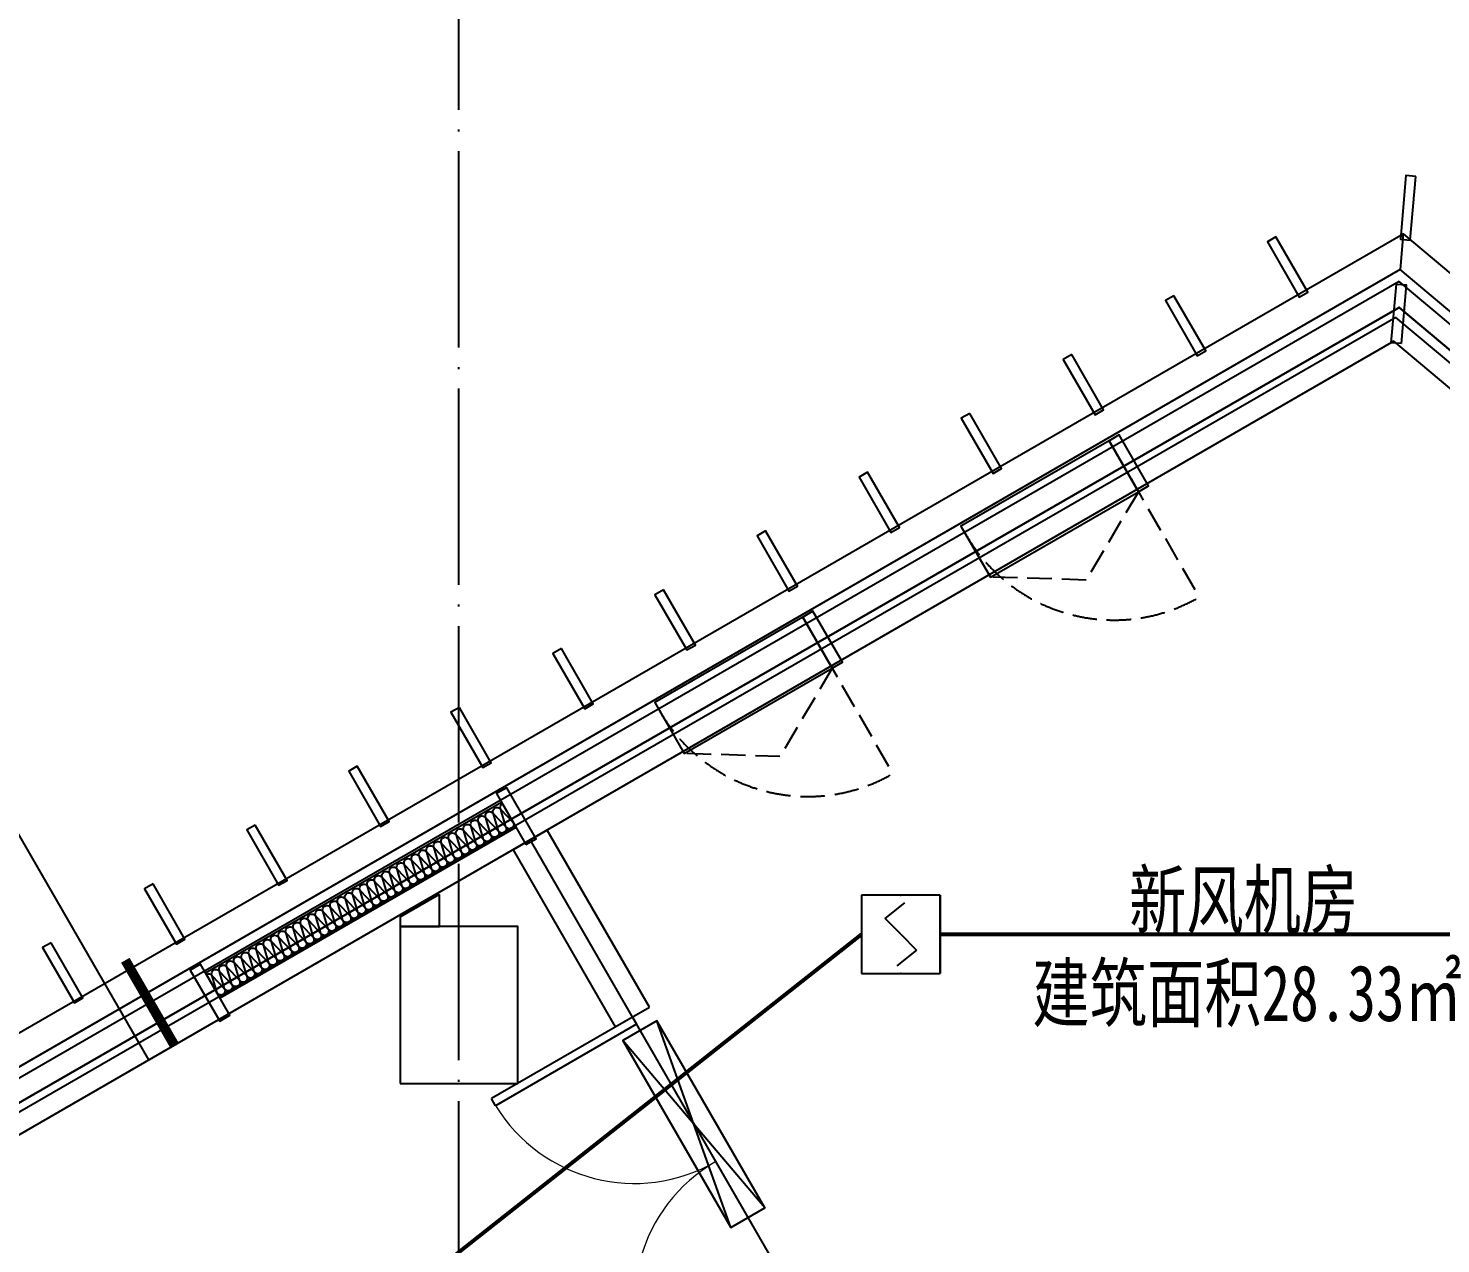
# Model space of a CAD drawing. Extents: x -1262219 to 73468, y -207485 to 163917.
# Drawn here: x -634069 to -626875, y 80683 to 86875 of the extents above; entities that cross this region are included whole.
import ezdxf
from ezdxf.enums import TextEntityAlignment as Align

# ---------------------------------------------------------------- set-up
doc = ezdxf.new("R2010")
doc.units = 0
doc.header["$LTSCALE"] = 500
doc.header["$MEASUREMENT"] = 0
doc.linetypes.add('13#楼幕墙$0$DASH', pattern=[0.35, 0.25, -0.1])
doc.linetypes.add('X-104 13#平面$0$DOTE', pattern=[2.4200000000000004, 2, -0.2, 0.02, -0.2])
doc.layers.get('0').update_dxf_attribs({"linetype": 'CONTINUOUS'})
doc.layers.get('Defpoints').update_dxf_attribs({"linetype": 'CONTINUOUS'})
for name, color, linetype in [('13#楼幕墙$0$A-C_幕墙龙骨', 133, 'CONTINUOUS'), ('13#楼幕墙$0$A-C_玻璃幕墙', 140, 'CONTINUOUS'), ('13#楼幕墙$0$A-C_窗', 140, 'CONTINUOUS'), ('13#楼幕墙$0$A-TECH_结构', 21, 'CONTINUOUS'), ('13#楼幕墙$0$D-铝板', 181, 'CONTINUOUS'), ('EQUIP-消防', 3, 'CONTINUOUS'), ('WIRE-消防', 4, 'TG_FS'), ('X-104 13#平面$0$01-标注_符号', 200, 'CONTINUOUS'), ('X-104 13#平面$0$02-TEXT_房间', 7, 'CONTINUOUS'), ('X-104 13#平面$0$A-TECH_暖通', 6, 'CONTINUOUS'), ('X-104 13#平面$0$A-TECH_结构', 21, 'CONTINUOUS'), ('X-104 13#平面$0$A_AXIS-轴线', 36, 'X-104 13#平面$0$DOTE'), ('X-104 13#平面$0$A_STR-砌块墙', 121, 'CONTINUOUS'), ('X-104 13#平面$0$A_STR-砼柱', 51, 'CONTINUOUS'), ('X-104 13#平面$0$DOOR_FIRE', 220, 'CONTINUOUS')]:
    doc.layers.add(name, color=color, linetype=linetype)
doc.layers.add('X-104 13#平面$0$000套内', color=226, linetype='CONTINUOUS', lineweight=30, plot=False)
doc.styles.add('_TEL_DIM', font='SIMPLEX', dxfattribs={"width": 0.8, "height": 3.5, "bigfont": 'JD'})
doc.styles.add('TG_LINETYPE', font='SIMPLEX', dxfattribs={"width": 0.8, "height": 3, "bigfont": 'HZTXT'})
doc.styles.add('X-104 13#平面$0$_TCH_SPACE', font='STXIHEI.TTF', dxfattribs={"width": 0.75, "height": 5})
doc.linetypes.add('TG_FS', pattern='A,2,-0.6,["FS",TG_LINETYPE,S=0.1,R=0,X=-0.5,Y=-0.15],0', length=2.6)

# ---------------------------------------------------------------- blocks, each defined once
blk = doc.blocks.new('13#楼幕墙$0$A$C2B4E24BF')
at = {"linetype": '13#楼幕墙$0$DASH'}
for points in [[(5.000000000021828, 50.00000000008004), (5.000000000021828, 920.0000000000509)], [(4.99999999969441, 300), (459.9999999998472, 556.983625253335), (874.9999999999854, 299.9999999999854)]]:
    blk.add_lwpolyline(points, dxfattribs=at)
blk.add_lwpolyline([(4.99999999969441, 7.275957614183426e-12), (875, -7.275957614183426e-12), (874.9999999999854, 299.9999999999854), (4.99999999969441, 299.9999999999927)], close=True)
blk.add_arc((5.000000000021828, 50.00000000005821), 869.9999999999782, 0, 90, dxfattribs=at)
blk = doc.blocks.new('13#楼幕墙$0$ccdididi')
blk.add_lwpolyline([(50.00000000001455, 324.9999999999491), (0, 324.9999999999345), (0, 0), (50, 0)], close=True)
blk = doc.blocks.new('13#楼幕墙$0$A$C7A413A1D')
blk.add_lwpolyline([(-70, -300.0000000000001), (-10, -300), (-10, 0), (-70, -1.13686837721616e-13)], close=True)
blk = doc.blocks.new('13#楼幕墙$0$$LinePat$岩棉板')
at = {"color": 0}
for p, q in [((0, -17), (12, -67)), ((12, -67), (24, -17))]:
    blk.add_line(p, q, dxfattribs=at)
for centre, start, end in [((12, -17), 0, 180), ((0, -67), 270, 0), ((24, -67), 180, 270)]:
    blk.add_arc(centre, 12, start, end, dxfattribs=at)
at = {"layer": 'Defpoints'}
blk.add_point((0, 0.1482380209345138), dxfattribs=at)
at = {"layer": 'Defpoints', "color": 0}
blk.add_point((24, -84), dxfattribs=at)
blk = doc.blocks.new('*U147')
blk.add_lwpolyline([(1740.000000000158, 0), (0, 0), (0, 150), (1740.000000000158, 150)], close=True)
at = {"color": 8, "xscale": -1.812499998489748, "yscale": 1.782568518697715, "zscale": 1.782568518697715, "rotation": 180}
for p in [(0, 2.130885430516588e-13), (43.50000000000409, 2.077613294753674e-13), (87.00000000000796, 2.024341158990759e-13), (130.5000000000118, 1.971069023227844e-13), (174.0000000000159, 1.917796887464929e-13), (217.5000000000198, 1.864524751702015e-13), (261.0000000000239, 1.8112526159391e-13), (304.5000000000277, 1.757980480176185e-13), (348.0000000000316, 1.704708344413271e-13), (391.5000000000357, 1.651436208650356e-13), (435.0000000000396, 1.598164072887441e-13), (478.5000000000437, 1.544891937124526e-13), (522.0000000000475, 1.491619801361612e-13), (565.5000000000514, 1.438347665598697e-13), (609.0000000000555, 1.385075529835782e-13), (652.5000000000593, 1.331803394072868e-13), (696.0000000000632, 1.278531258309953e-13), (739.5000000000672, 1.225259122547038e-13), (783.0000000000712, 1.171986986784124e-13), (826.5000000000751, 1.118714851021209e-13), (870.0000000000791, 1.065442715258294e-13), (913.500000000083, 1.01217057949538e-13), (957.000000000087, 9.588984437324648e-14), (1000.500000000091, 9.056263079695501e-14), (1044.000000000095, 8.523541722066354e-14), (1087.500000000099, 7.990820364437207e-14), (1131.000000000103, 7.458099006808061e-14), (1174.500000000107, 6.925377649178913e-14), (1218.000000000111, 6.392656291549765e-14), (1261.500000000115, 5.859934933920618e-14), (1305.000000000119, 5.327213576291472e-14), (1348.500000000123, 4.794492218662324e-14), (1392.000000000127, 4.261770861033177e-14), (1435.500000000131, 3.72904950340403e-14), (1479.000000000135, 3.196328145774883e-14), (1522.500000000138, 2.663606788145736e-14), (1566.000000000142, 2.130885430516588e-14), (1609.500000000146, 1.598164072887441e-14), (1653.00000000015, 1.065442715258294e-14), (1696.500000000154, 5.327213576291471e-15)]:
    blk.add_blockref('13#楼幕墙$0$$LinePat$岩棉板', p, dxfattribs=at)
blk = doc.blocks.new('13#楼幕墙')
at = {"layer": '13#楼幕墙$0$A-C_幕墙龙骨'}
blk.add_lwpolyline([(53297.82995939969, 85268.0733222598), (53248.02328154563, 85272.46591160363), (53274.37881760857, 85571.30597872786), (53324.18549546263, 85566.91338938403)], close=True, dxfattribs=at)
at = {"layer": '13#楼幕墙$0$A-C_玻璃幕墙'}
for p, q in [((53293.20742207249, 85645.00747574437), (37799.99999999979, 76699.99999999991)), ((58399.99999999985, 81359.89970710652), (53293.20742207249, 85645.00747574437)), ((53287.88754627192, 85584.2010170999), (37849.99999999985, 76671.13248654053)), ((58349.99999999987, 81336.58432419883), (53287.88754627192, 85584.2010170999)), ((53271.92791887028, 85401.78164116651), (37999.99999999985, 76584.52994616209)), ((58199.99999999988, 81266.63817547553), (53271.92791887028, 85401.78164116651))]:
    blk.add_line(p, q, dxfattribs=at)
at = {"layer": '13#楼幕墙$0$A-TECH_结构'}
blk.add_lwpolyline([(4402.283722101345, 77599.99999999997), (-600.0000000001146, 77599.99999999997), (-600.0000000000582, 59999.99999999997), (21800.00000000001, 59999.99999999994), (21799.99999999999, 61599.99999999991), (58099.99999999993, 61600.00000000006), (58099.99999999987, 81220.00740966003), (53261.28816726917, 85280.16872387758), (38099.99999999985, 76526.79491924313), (38099.99999999985, 72299.99999999991), (12409.71024826031, 72299.99999999997), (4402.283722101213, 77600.00000000006)], dxfattribs=at)
at = {"layer": '13#楼幕墙$0$D-铝板'}
blk.add_lwpolyline([(37725.08619225933, 76829.9535375385), (53309.16704947412, 85827.42685167774), (53293.20742207248, 85645.00747574435), (37799.99999997837, 76700.00000003708)], close=True, dxfattribs=at)
blk.add_lwpolyline([(53309.16704947412, 85827.42685167774), (58496.4181414531, 81474.80637357416), (58399.99999999985, 81359.89970710654), (53293.20742207249, 85645.00747574437)], dxfattribs=at)
at = {"layer": '13#楼幕墙$0$A-C_幕墙龙骨', "rotation": 29.95337307627283}
for p in [(51871.08256578998, 84808.6825363712), (50311.50494123541, 83909.95141251467), (48751.92731668084, 83011.22028865814), (47192.34969212627, 82112.4891648016)]:
    blk.add_blockref('13#楼幕墙$0$A$C7A413A1D', p, dxfattribs=at)
at = {"layer": '13#楼幕墙$0$A-C_玻璃幕墙', "rotation": 29.95337307636578}
blk.add_blockref('*U147', (47283.54438578213, 81934.20981133176), dxfattribs=at)
at = {"layer": '13#楼幕墙$0$A-C_窗', "rotation": 209.9533730763658}
for p in [(51814.76448493957, 84776.22835683502), (50255.18686035478, 83877.49723303036)]:
    blk.add_blockref('13#楼幕墙$0$A$C2B4E24BF', p, dxfattribs=at)
at = {"layer": '13#楼幕墙$0$D-铝板'}
for p, rotation in [((53294.49272793058, 85800.11936935515), 354.9766865497638), ((52779.58864093496, 85505.34724155464), 29.95337307636523), ((52259.72943275009, 85205.77020026911), 29.95337307636523), ((51739.87022456521, 84906.19315898357), 29.95337307636523), ((51220.01101638033, 84606.61611769804), 29.95337307636523), ((50700.15180819546, 84307.0390764125), 29.95337307636523), ((50180.29260001058, 84007.46203512697), 29.95337307636523), ((49660.4333918257, 83707.88499384144), 29.95337307636523), ((49140.57418364083, 83408.3079525559), 29.95337307636523), ((48620.71497545595, 83108.73091127037), 29.95337307636523), ((48100.85576727107, 82809.15386998483), 29.95337307636523), ((47580.9965590862, 82509.5768286993), 29.95337307636523), ((47061.13735090132, 82209.99978741376), 29.95337307636523), ((46541.27814271644, 81910.42274612823), 29.95337307636523)]:
    blk.add_blockref('13#楼幕墙$0$ccdididi', p, dxfattribs=dict(at, rotation=rotation))
blk = doc.blocks.new('X-104 13#平面$0$轴网')
at = {"layer": 'X-104 13#平面$0$A_AXIS-轴线', "linetype": 'X-104 13#平面$0$DOTE'}
blk.add_line((48500, -7400.98603368341), (48500, 24620.25062679139), dxfattribs=at)
blk = doc.blocks.new('*U83')
blk.add_lwpolyline([(200.0000000002051, 0), (200.0000000002051, 1100.000000000238), (0, 1100.000000000238), (0, 0), (200.0000000002051, 0), (0, 1100.000000000238), (0, 0), (200.0000000002051, 1100.000000000238)])
blk = doc.blocks.new('X-104 13#平面$0$$DorLib2D$00000002')
for p, q in [((-0.5, -5.684341886080802e-17), (-0.5000000000000007, 0.4875)), ((-0.4750000000000007, 0.4875), (-0.5000000000000007, 0.4875)), ((-0.475, -2.842170943040401e-17), (-0.4750000000000007, 0.4875)), ((0.475, -2.842170943040401e-17), (0.4750000000000007, 0.4875)), ((0.4750000000000007, 0.4875), (0.5000000000000007, 0.4875)), ((0.5, -5.684341886080802e-17), (0.5000000000000007, 0.4875)), ((-0.5, -5.684341886080802e-17), (-0.475, -2.842170943040401e-17)), ((0.5, -5.684341886080802e-17), (0.475, -2.842170943040401e-17))]:
    blk.add_line(p, q)
at = {"lineweight": 13}
for centre, start, end in [((-0.4875, -4.263256414560601e-17), 0, 88.53071641864632), ((0.4875, -4.263256414560601e-17), 91.4692835813537, 180)]:
    blk.add_arc(centre, 0.4875, start, end, dxfattribs=at)
blk = doc.blocks.new('_FZHK')
blk.add_lwpolyline([(-0.5, -0.5), (0.5, -0.5), (0.5, 0.5), (-0.5, 0.5)], close=True)
blk = doc.blocks.new('X-104 13#平面')
blk.add_lwpolyline([(48867.05855677749, 82731.31888181315), (50231.81776327759, 80363.03779655472)])
at = {"layer": 'X-104 13#平面$0$000套内'}
blk.add_lwpolyline([(4100.000000000022, 77750.00000000006), (4100.000000000024, 68699.99999999999), (-750.0000000000621, 68699.99999999999), (-750.0000000000618, 59850), (21949.99999999995, 59850), (21949.99999999994, 61450), (58249.99999999994, 61450), (58249.99999999994, 71299.99999999971), (48400.00000000652, 71299.99999999971), (48400.00000000652, 73449.99999999971), (53400.00000000652, 73449.99999999971), (53400.00000000652, 80499.99999999971), (58249.99999999994, 80499.99999999971), (58249.99999999994, 81290.05161517872), (53288.97308394587, 85452.64044071968), (37949.99999999994, 76613.31606116104), (37949.99999999994, 72450), (12454.85512413029, 72449.99999999993), (4447.428597971128, 77750.00000000006)], close=True, dxfattribs=at)
at = {"layer": 'X-104 13#平面$0$01-标注_符号'}
blk.add_line((46920.73703961926, 81619.44982351831), (45634.76075565483, 83846.82608467332), dxfattribs=at)
at = {"layer": 'X-104 13#平面$0$01-标注_符号', "const_width": 50}
blk.add_lwpolyline([(47050.64085018692, 81694.44982351831), (46800.64085018692, 82127.46252541053)], dxfattribs=at)
at = {"layer": 'X-104 13#平面$0$A-TECH_结构'}
blk.add_lwpolyline([(58099.99999999994, 61600), (58099.99999999987, 81220.00740966003), (53261.28816726917, 85280.16872387758), (38099.99999999985, 76526.79491924313), (38099.99999999994, 72300), (12409.71024826038, 72299.99999999993), (4402.283722101213, 77600.00000000006), (-600.0000000000628, 77600), (-600.0000000000618, 60000), (21799.99999999995, 60000), (21799.99999999994, 61600)], close=True, dxfattribs=at)
at = {"layer": 'X-104 13#平面$0$A_STR-砌块墙'}
for p, q in [((48948.51901480005, 82790.19029274677), (48775.31393404316, 82690.19029274677)), ((49469.4010117669, 81887.99620925242), (48948.51901480005, 82790.19029274677)), ((48775.31393404316, 82690.19029274677), (49296.19593100985, 81787.99620925233)), ((49296.19593100985, 81787.99620925233), (49469.4010117669, 81887.99620925242))]:
    blk.add_line(p, q, dxfattribs=at)
blk.add_lwpolyline([(48400.00000000652, 82462.16904589885), (48200.00000000652, 82346.91590175184), (48200.00000000652, 82300), (48400.00000000652, 82300), (48400.00000000652, 82462.16904589885)], dxfattribs=at)
blk.add_blockref('X-104 13#平面$0$轴网', (0, 62400))
at = {"layer": 'X-104 13#平面$0$A-TECH_暖通', "rotation": 29.99999999999955}
blk.add_blockref('*U83', (49884.15932981172, 80766.94728528139), dxfattribs=at)
at = {"layer": 'X-104 13#平面$0$A-TECH_结构'}
blk.add_blockref('13#楼幕墙', (0, 0), dxfattribs=at)
at = {"layer": 'X-104 13#平面$0$A_STR-砼柱', "xscale": 600, "yscale": 800, "zscale": 800}
blk.add_blockref('_FZHK', (48500.00000000652, 81900), dxfattribs=at)
at = {"layer": 'X-104 13#平面$0$DOOR_FIRE', "xscale": -1700, "yscale": -1700, "zscale": 200, "rotation": 299.9999999999999}
blk.add_blockref('X-104 13#平面$0$$DorLib2D$00000002', (49807.79847138855, 81101.87461603532), dxfattribs=at)
at = {"layer": 'X-104 13#平面$0$01-标注_符号', "style": 'X-104 13#平面$0$_TCH_SPACE', "width": 0.75}
blk.add_text('建筑面积28.33㎡', height=285.4257641921404, dxfattribs=at).set_placement((51419.57102012467, 81817.74591455003))
at = {"layer": 'X-104 13#平面$0$02-TEXT_房间', "style": 'X-104 13#平面$0$_TCH_SPACE', "width": 0.75}
blk.add_text('新风机房', height=285.4257641921404, dxfattribs=at).set_placement((51912.33166422947, 82291.87815157324))
blk = doc.blocks.new('$equip_U$00000201(HT0787)')
at = {"color": 3}
for p, q in [((0.5, 0.5), (-0.5, 0.5)), ((-0.5, 0.5), (-0.5, -0.5)), ((-0.1999999999970896, 0.2000000000007276), (0.05000000000291038, 0.4000000000014552)), ((0.5, -0.5), (0.5, 0.5)), ((0, 0), (-0.1999999999970896, 0.2000000000007276)), ((0, 0), (0.2000000000043656, -0.2000000000007276)), ((0.2000000000043656, -0.2000000000007276), (-0.04999999999563443, -0.4000000000014552)), ((-0.5, -0.5), (0.5, -0.5))]:
    blk.add_line(p, q, dxfattribs=at)
for points, const_width in [([(-0.5, 0.5), (0.5, 0.5)], 0.025), ([(-0.5, -0.5), (-0.5, 0.5)], 0.025), ([(0.05000000000291038, 0.4000000000014552), (-0.1999999999970896, 0.2000000000007276), (0.2000000000043656, -0.2000000000007276), (-0.04999999999563443, -0.4000000000014552)], 0.0125), ([(0.5, 0.5), (0.5, -0.5)], 0.025), ([(0.5, -0.5), (-0.5, -0.5)], 0.025)]:
    blk.add_lwpolyline(points, dxfattribs=dict(at, const_width=const_width))
blk.add_lwpolyline([(0.5, 0.5), (0.5, -0.5)], dxfattribs=at)
for p in [(0, 0.5), (-0.5, 0), (0.5, 0), (0, -0.5)]:
    blk.add_point(p)
at = {"color": 7, "style": '_TEL_DIM', "flags": 1}
blk.add_attdef('A', text='', height=2.5e-05, dxfattribs=at).set_placement((0, 0), align=Align.MIDDLE_CENTER)

msp = doc.modelspace()

# ---------------------------------------------------------------- linework, layer by layer
at = {"layer": 'WIRE-消防', "const_width": 20}
for points in [[(-633925.1517977662, 79022.70919907166), (-629825.1515474031, 82259.53610641816)], [(-629425.1515474031, 82259.53610641816), (-625325.1515474032, 82259.53689322318)]]:
    msp.add_lwpolyline(points, dxfattribs=at)

# ---------------------------------------------------------------- block references
msp.add_blockref('X-104 13#平面', (-680375.151601065, 0))
at = {"layer": 'EQUIP-消防', "xscale": 400, "yscale": 400, "zscale": 400}
msp.add_blockref('$equip_U$00000201(HT0787)', (-629625.1515474031, 82259.53610641816), dxfattribs=at)

doc.saveas('drawing.dxf')
